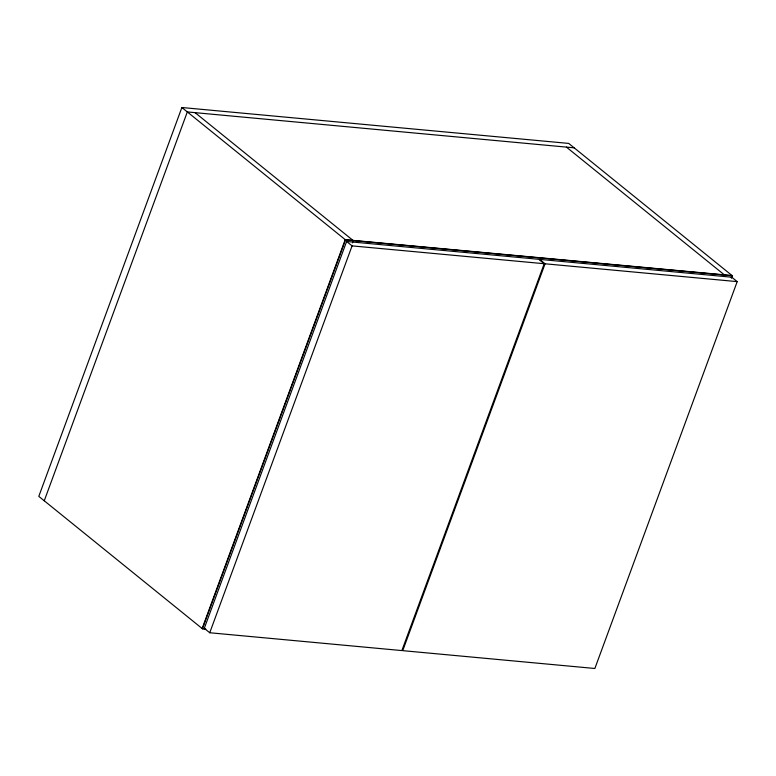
<?xml version="1.0" encoding="UTF-8"?>
<svg xmlns="http://www.w3.org/2000/svg" width="776" height="776" viewBox="0 0 776 776"><rect width="100%" height="100%" fill="white"/><g stroke="black" fill="none" stroke-linecap="round" stroke-linejoin="round"><path stroke-width="1.16" d="M731.525 278.08L732.369 275.8L568.711 143.415L181.875 107.515L38.8 496.368L202.449 628.764L205.766 629.074M44.251 500.782L187.326 111.928L574.172 147.828M202.449 628.764L345.524 239.9L181.875 107.515M346.62 241.472L204.282 628.337L209.743 632.75L401.871 650.579L544.209 263.714L538.757 259.3L346.62 241.472L352.081 245.885L544.209 263.714M352.42 242.898L353.264 240.618L195.067 112.646M209.743 632.75L352.081 245.885M545.072 263.791L402.734 650.657L594.862 668.485L737.2 281.62L731.749 277.207L539.611 259.378L545.072 263.791L737.2 281.62M731.225 277.827L732.059 275.558L345.223 239.658L202.148 628.521L204.36 628.725M345.524 239.9L732.369 275.8M566.432 147.11L724.629 275.082"/></g></svg>
